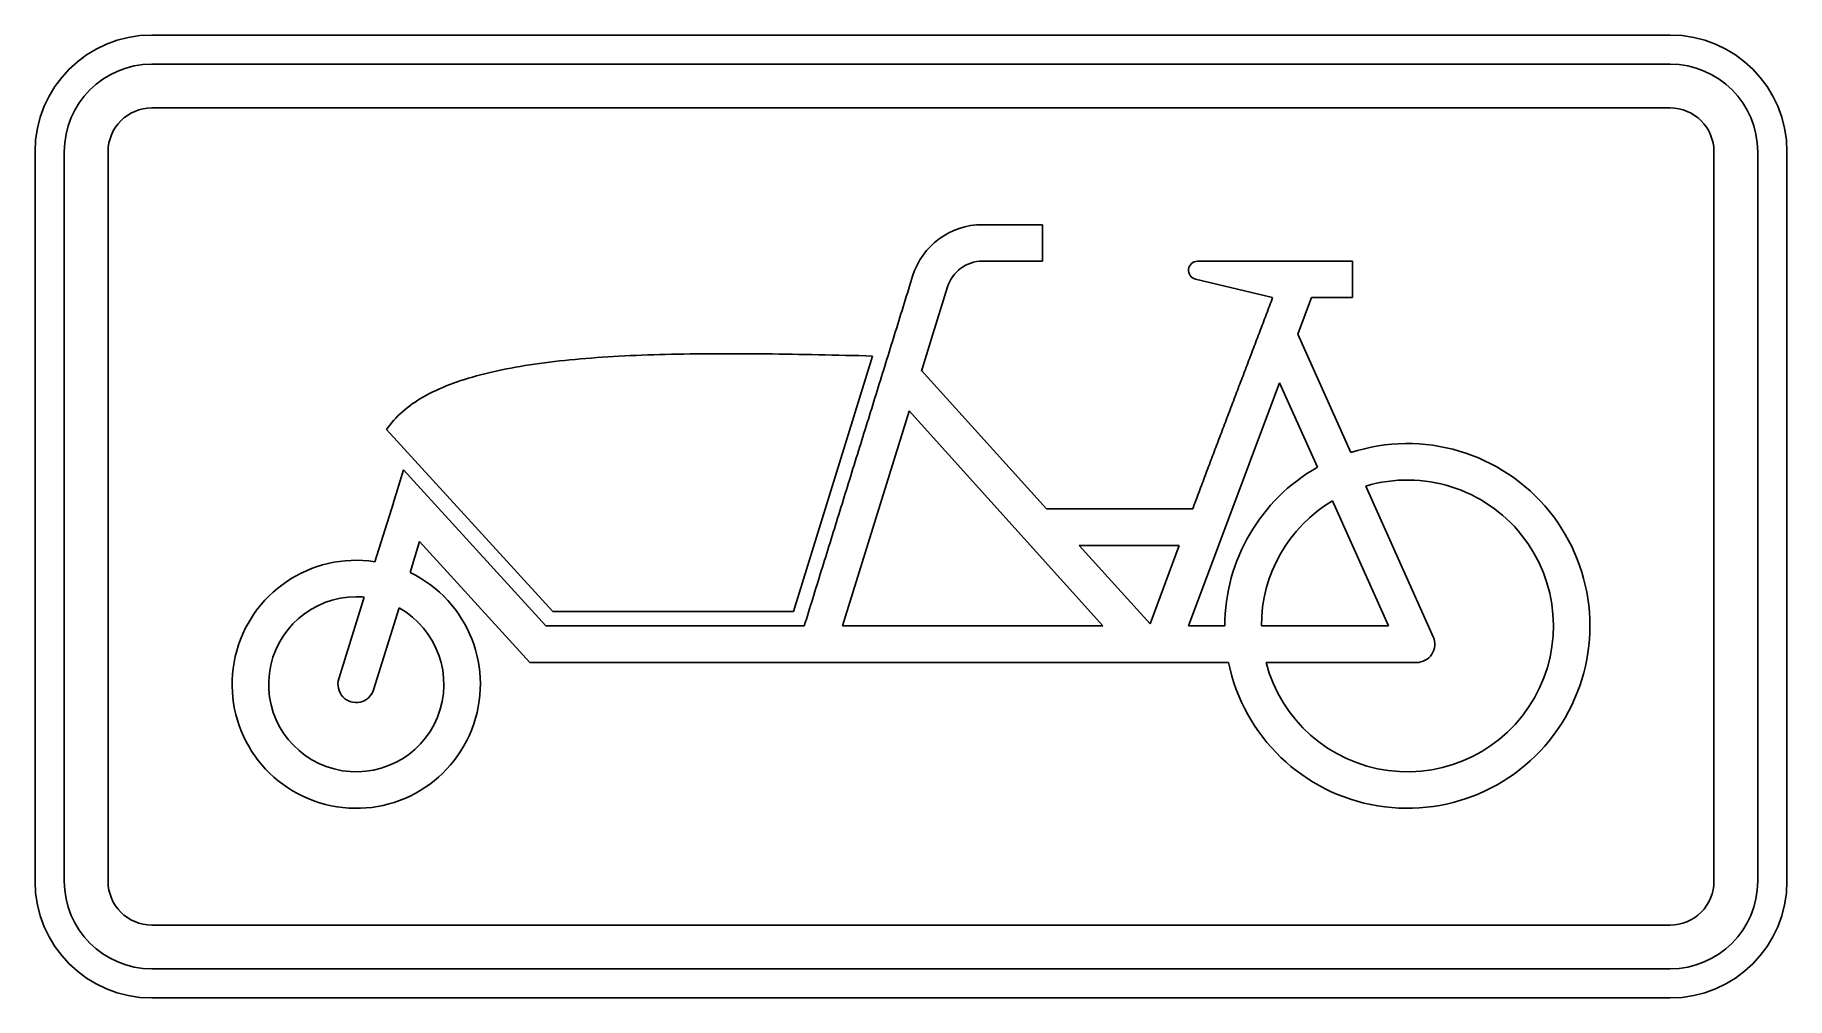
# Model space of a CAD drawing. Extents: x 0 to 600, y 0 to 330.
import ezdxf

# ---------------------------------------------------------------- set-up
doc = ezdxf.new("R2010")
doc.units = 0
doc.header["$LTSCALE"] = 25
doc.linetypes.add('AUSGEZOGEN', pattern=[0])
doc.layers.get('0').update_dxf_attribs({"linetype": 'AUSGEZOGEN'})

msp = doc.modelspace()

# ---------------------------------------------------------------- linework, layer by layer
for p, q in [((40, 330), (560, 330)), ((40, 320), (560, 320)), ((40, 305), (560, 305)), ((0, 40), (0, 290)), ((10, 40), (10, 290)), ((25, 40), (25, 290)), ((575, 290), (575, 40)), ((590, 290), (590, 40)), ((600, 290), (600, 40)), ((324.45, 265), (345, 265)), ((345, 265), (345, 252.5)), ((345, 252.5), (324.45, 252.5)), ((398.15, 252.45), (451.25, 252.5)), ((451.25, 252.5), (451.25, 240)), ((299.85, 245.06), (300.21, 246.23)), ((300.21, 246.23), (300.57, 247.39)), ((300.57, 247.39), (300.57, 247.39)), ((423.84, 240), (397.43, 246.34)), ((298.03, 239.19), (298.4, 240.37)), ((298.4, 240.37), (298.76, 241.54)), ((298.76, 241.54), (299.12, 242.72)), ((299.12, 242.72), (299.49, 243.89)), ((299.49, 243.89), (299.85, 245.06)), ((312.51, 243.7), (307.5, 227.5)), ((296.2, 233.28), (296.57, 234.46)), ((296.57, 234.46), (296.94, 235.65)), ((296.94, 235.65), (297.3, 236.83)), ((297.3, 236.83), (297.67, 238.01)), ((297.67, 238.01), (298.03, 239.19)), ((421.39, 233.48), (421.66, 234.2)), ((421.66, 234.2), (421.93, 234.93)), ((421.93, 234.93), (422.21, 235.65)), ((422.21, 235.65), (422.48, 236.38)), ((422.48, 236.38), (422.75, 237.1)), ((422.75, 237.1), (423.02, 237.83)), ((423.02, 237.83), (423.3, 238.55)), ((423.3, 238.55), (423.57, 239.28)), ((423.57, 239.28), (423.84, 240)), ((437.19, 240), (432.5, 227.5)), ((451.25, 240), (437.19, 240)), ((294.36, 227.33), (294.73, 228.52)), ((294.73, 228.52), (295.1, 229.71)), ((295.1, 229.71), (295.47, 230.9)), ((295.47, 230.9), (295.83, 232.09)), ((295.83, 232.09), (296.2, 233.28)), ((419.2, 227.69), (419.47, 228.41)), ((419.47, 228.41), (419.75, 229.14)), ((419.75, 229.14), (420.02, 229.86)), ((420.02, 229.86), (420.3, 230.58)), ((420.3, 230.58), (420.57, 231.31)), ((420.57, 231.31), (420.84, 232.03)), ((420.84, 232.03), (421.12, 232.76)), ((421.12, 232.76), (421.39, 233.48)), ((292.51, 221.35), (292.88, 222.55)), ((292.88, 222.55), (293.25, 223.74)), ((293.25, 223.74), (293.62, 224.94)), ((293.62, 224.94), (293.99, 226.13)), ((293.99, 226.13), (294.36, 227.33)), ((307.5, 227.5), (303.57, 214.81)), ((417.01, 221.9), (417.28, 222.63)), ((417.28, 222.63), (417.55, 223.35)), ((417.55, 223.35), (417.83, 224.07)), ((417.83, 224.07), (418.1, 224.8)), ((418.1, 224.8), (418.38, 225.52)), ((418.38, 225.52), (418.65, 226.24)), ((418.65, 226.24), (418.93, 226.97)), ((418.93, 226.97), (419.2, 227.69)), ((432.5, 227.5), (450.63, 186.92)), ((164.58, 216.16), (163.01, 215.88)), ((166.18, 216.44), (164.58, 216.16)), ((167.79, 216.71), (166.18, 216.44)), ((169.42, 216.96), (167.79, 216.71)), ((171.08, 217.21), (169.42, 216.96)), ((172.75, 217.45), (171.08, 217.21)), ((174.44, 217.67), (172.75, 217.45)), ((176.15, 217.89), (174.44, 217.67)), ((177.88, 218.1), (176.15, 217.89)), ((179.63, 218.3), (177.88, 218.1)), ((181.4, 218.49), (179.63, 218.3)), ((183.18, 218.67), (181.4, 218.49)), ((184.98, 218.84), (183.18, 218.67)), ((186.8, 219), (184.98, 218.84)), ((188.63, 219.16), (186.8, 219)), ((190.49, 219.31), (188.63, 219.16)), ((192.36, 219.45), (190.49, 219.31)), ((194.24, 219.58), (192.36, 219.45)), ((196.14, 219.7), (194.24, 219.58)), ((198.06, 219.82), (196.14, 219.7)), ((199.99, 219.92), (198.06, 219.82)), ((201.94, 220.03), (199.99, 219.92)), ((203.9, 220.12), (201.94, 220.03)), ((205.87, 220.21), (203.9, 220.12)), ((207.86, 220.29), (205.87, 220.21)), ((209.87, 220.36), (207.86, 220.29)), ((211.89, 220.43), (209.87, 220.36)), ((213.92, 220.49), (211.89, 220.43)), ((215.96, 220.54), (213.92, 220.49)), ((218.02, 220.59), (215.96, 220.54)), ((220.09, 220.64), (218.02, 220.59)), ((222.18, 220.67), (220.09, 220.64)), ((224.27, 220.7), (222.18, 220.67)), ((226.38, 220.73), (224.27, 220.7)), ((228.5, 220.75), (226.38, 220.73)), ((230.63, 220.77), (228.5, 220.75)), ((232.77, 220.78), (230.63, 220.77)), ((234.93, 220.79), (232.77, 220.78)), ((237.09, 220.79), (234.93, 220.79)), ((239.26, 220.79), (237.09, 220.79)), ((241.45, 220.78), (239.26, 220.79)), ((243.64, 220.77), (241.45, 220.78)), ((245.84, 220.75), (243.64, 220.77)), ((248.06, 220.74), (245.84, 220.75)), ((250.28, 220.71), (248.06, 220.74)), ((252.51, 220.69), (250.28, 220.71)), ((254.75, 220.66), (252.51, 220.69)), ((256.99, 220.63), (254.75, 220.66)), ((259.25, 220.59), (256.99, 220.63)), ((261.51, 220.56), (259.25, 220.59)), ((259.74, 132.5), (286.83, 220)), ((263.78, 220.52), (261.51, 220.56)), ((266.06, 220.47), (263.78, 220.52)), ((268.34, 220.43), (266.06, 220.47)), ((270.63, 220.38), (268.34, 220.43)), ((272.93, 220.33), (270.63, 220.38)), ((275.23, 220.28), (272.93, 220.33)), ((277.54, 220.23), (275.23, 220.28)), ((279.86, 220.17), (277.54, 220.23)), ((282.18, 220.12), (279.86, 220.17)), ((284.5, 220.06), (282.18, 220.12)), ((286.83, 220), (284.5, 220.06)), ((290.65, 215.34), (291.02, 216.54)), ((291.02, 216.54), (291.39, 217.74)), ((291.39, 217.74), (291.76, 218.95)), ((291.76, 218.95), (292.14, 220.15)), ((292.14, 220.15), (292.51, 221.35)), ((414.53, 215.4), (414.81, 216.12)), ((414.81, 216.12), (415.08, 216.84)), ((415.08, 216.84), (415.36, 217.57)), ((415.36, 217.57), (415.63, 218.29)), ((415.63, 218.29), (415.91, 219.01)), ((415.91, 219.01), (416.18, 219.74)), ((416.18, 219.74), (416.46, 220.46)), ((416.46, 220.46), (416.73, 221.18)), ((416.73, 221.18), (417.01, 221.9)), ((142.04, 210.21), (140.83, 209.73)), ((143.27, 210.67), (142.04, 210.21)), ((144.53, 211.12), (143.27, 210.67)), ((145.82, 211.56), (144.53, 211.12)), ((147.12, 211.98), (145.82, 211.56)), ((148.45, 212.39), (147.12, 211.98)), ((149.81, 212.8), (148.45, 212.39)), ((151.19, 213.18), (149.81, 212.8)), ((152.59, 213.56), (151.19, 213.18)), ((154.01, 213.93), (152.59, 213.56)), ((155.46, 214.28), (154.01, 213.93)), ((156.92, 214.62), (155.46, 214.28)), ((158.41, 214.95), (156.92, 214.62)), ((159.92, 215.27), (158.41, 214.95)), ((161.45, 215.58), (159.92, 215.27)), ((163.01, 215.88), (161.45, 215.58)), ((288.78, 209.31), (289.15, 210.51)), ((289.15, 210.51), (289.53, 211.72)), ((289.53, 211.72), (289.9, 212.93)), ((289.9, 212.93), (290.27, 214.13)), ((290.27, 214.13), (290.65, 215.34)), ((303.57, 214.81), (303.63, 215)), ((303.63, 215), (346.35, 167.61)), ((395, 127.5), (426.25, 210.84)), ((412.33, 209.62), (412.61, 210.34)), ((412.61, 210.34), (412.88, 211.06)), ((412.88, 211.06), (413.16, 211.79)), ((413.16, 211.79), (413.43, 212.51)), ((413.43, 212.51), (413.71, 213.23)), ((413.71, 213.23), (413.98, 213.95)), ((413.98, 213.95), (414.26, 214.68)), ((414.26, 214.68), (414.53, 215.4)), ((426.25, 210.84), (439.19, 181.88)), ((130.13, 204.22), (129.21, 203.59)), ((131.08, 204.83), (130.13, 204.22)), ((132.06, 205.43), (131.08, 204.83)), ((133.06, 206.02), (132.06, 205.43)), ((134.1, 206.59), (133.06, 206.02)), ((135.15, 207.15), (134.1, 206.59)), ((136.24, 207.69), (135.15, 207.15)), ((137.34, 208.22), (136.24, 207.69)), ((138.48, 208.74), (137.34, 208.22)), ((139.64, 209.24), (138.48, 208.74)), ((140.83, 209.73), (139.64, 209.24)), ((286.9, 203.26), (287.28, 204.47)), ((287.28, 204.47), (287.65, 205.68)), ((287.65, 205.68), (288.03, 206.89)), ((288.03, 206.89), (288.4, 208.1)), ((288.4, 208.1), (288.78, 209.31)), ((410.13, 203.83), (410.41, 204.56)), ((410.41, 204.56), (410.68, 205.28)), ((410.68, 205.28), (410.96, 206)), ((410.96, 206), (411.23, 206.73)), ((411.23, 206.73), (411.51, 207.45)), ((411.51, 207.45), (411.78, 208.17)), ((411.78, 208.17), (412.06, 208.89)), ((412.06, 208.89), (412.33, 209.62)), ((123.56, 198.75), (122.86, 198)), ((124.28, 199.49), (123.56, 198.75)), ((125.03, 200.21), (124.28, 199.49)), ((125.81, 200.92), (125.03, 200.21)), ((126.62, 201.61), (125.81, 200.92)), ((127.45, 202.28), (126.62, 201.61)), ((128.32, 202.94), (127.45, 202.28)), ((129.21, 203.59), (128.32, 202.94)), ((299.33, 201.1), (276.54, 127.5)), ((285.03, 197.19), (285.4, 198.41)), ((285.4, 198.41), (285.78, 199.62)), ((285.78, 199.62), (286.15, 200.83)), ((286.15, 200.83), (286.53, 202.04)), ((286.53, 202.04), (286.9, 203.26)), ((299.36, 201.22), (299.33, 201.1)), ((365.69, 127.5), (299.36, 201.22)), ((407.66, 197.33), (407.93, 198.05)), ((407.93, 198.05), (408.21, 198.77)), ((408.21, 198.77), (408.48, 199.5)), ((408.48, 199.5), (408.76, 200.22)), ((408.76, 200.22), (409.03, 200.94)), ((409.03, 200.94), (409.31, 201.67)), ((409.31, 201.67), (409.58, 202.39)), ((409.58, 202.39), (409.86, 203.11)), ((409.86, 203.11), (410.13, 203.83)), ((120.97, 195.64), (120.4, 194.82)), ((120.4, 194.82), (177.29, 132.5)), ((121.57, 196.44), (120.97, 195.64)), ((122.2, 197.23), (121.57, 196.44)), ((122.86, 198), (122.2, 197.23)), ((283.15, 191.12), (283.52, 192.34)), ((283.52, 192.34), (283.9, 193.55)), ((283.9, 193.55), (284.27, 194.77)), ((284.27, 194.77), (284.65, 195.98)), ((284.65, 195.98), (285.03, 197.19)), ((405.46, 191.54), (405.74, 192.26)), ((405.74, 192.26), (406.01, 192.99)), ((406.01, 192.99), (406.29, 193.71)), ((406.29, 193.71), (406.56, 194.44)), ((406.56, 194.44), (406.83, 195.16)), ((406.83, 195.16), (407.11, 195.88)), ((407.11, 195.88), (407.38, 196.6)), ((407.38, 196.6), (407.66, 197.33)), ((281.26, 185.05), (281.64, 186.26)), ((281.64, 186.26), (282.02, 187.48)), ((282.02, 187.48), (282.39, 188.69)), ((282.39, 188.69), (282.77, 189.91)), ((282.77, 189.91), (283.15, 191.12)), ((403.27, 185.75), (403.55, 186.47)), ((403.55, 186.47), (403.82, 187.2)), ((403.82, 187.2), (404.09, 187.92)), ((404.09, 187.92), (404.37, 188.65)), ((404.37, 188.65), (404.64, 189.37)), ((404.64, 189.37), (404.92, 190.09)), ((404.92, 190.09), (405.19, 190.82)), ((405.19, 190.82), (405.46, 191.54)), ((123.68, 172.81), (126.19, 180.94)), ((126.19, 180.94), (174.99, 127.5)), ((279.38, 178.97), (279.76, 180.19)), ((279.76, 180.19), (280.13, 181.4)), ((280.13, 181.4), (280.51, 182.62)), ((280.51, 182.62), (280.89, 183.83)), ((280.89, 183.83), (281.26, 185.05)), ((401.09, 179.95), (401.37, 180.68)), ((401.37, 180.68), (401.64, 181.4)), ((401.64, 181.4), (401.91, 182.13)), ((401.91, 182.13), (402.18, 182.85)), ((402.18, 182.85), (402.46, 183.58)), ((402.46, 183.58), (402.73, 184.3)), ((402.73, 184.3), (403, 185.03)), ((403, 185.03), (403.27, 185.75)), ((277.5, 172.91), (277.88, 174.12)), ((277.88, 174.12), (278.25, 175.33)), ((278.25, 175.33), (278.63, 176.55)), ((278.63, 176.55), (279.01, 177.76)), ((279.01, 177.76), (279.38, 178.97)), ((398.65, 173.42), (398.92, 174.15)), ((398.92, 174.15), (399.19, 174.87)), ((399.19, 174.87), (399.46, 175.6)), ((399.46, 175.6), (399.74, 176.33)), ((399.74, 176.33), (400.01, 177.05)), ((400.01, 177.05), (400.28, 177.78)), ((400.28, 177.78), (400.55, 178.5)), ((400.55, 178.5), (400.82, 179.23)), ((400.82, 179.23), (401.09, 179.95)), ((478.86, 123.81), (455.75, 175.43)), ((116.41, 149.51), (122.72, 169.74)), ((122.72, 169.74), (122.77, 169.89)), ((122.77, 169.89), (123.68, 172.81)), ((275.63, 166.85), (276, 168.06)), ((276, 168.06), (276.38, 169.27)), ((276.38, 169.27), (276.75, 170.48)), ((276.75, 170.48), (277.13, 171.69)), ((277.13, 171.69), (277.5, 172.91)), ((396.49, 167.61), (396.76, 168.34)), ((396.76, 168.34), (397.03, 169.06)), ((397.03, 169.06), (397.3, 169.79)), ((397.3, 169.79), (397.57, 170.52)), ((397.57, 170.52), (397.84, 171.24)), ((397.84, 171.24), (398.11, 171.97)), ((398.11, 171.97), (398.38, 172.7)), ((398.38, 172.7), (398.65, 173.42)), ((444.32, 170.4), (463.49, 127.5)), ((273.76, 160.81), (274.13, 162.02)), ((274.13, 162.02), (274.5, 163.22)), ((274.5, 163.22), (274.88, 164.43)), ((274.88, 164.43), (275.25, 165.64)), ((275.25, 165.64), (275.63, 166.85)), ((346.35, 167.61), (396.49, 167.61)), ((131.68, 156.41), (128.43, 145.8)), ((169.51, 115), (131.68, 156.41)), ((272.26, 155.99), (272.64, 157.19)), ((272.64, 157.19), (273.01, 158.4)), ((273.01, 158.4), (273.38, 159.6)), ((273.38, 159.6), (273.76, 160.81)), ((270.41, 149.99), (270.78, 151.19)), ((270.78, 151.19), (271.15, 152.39)), ((271.15, 152.39), (271.52, 153.59)), ((271.52, 153.59), (271.89, 154.79)), ((271.89, 154.79), (272.26, 155.99)), ((357.62, 155.11), (381.9, 128.17)), ((391.87, 155.11), (357.62, 155.11)), ((381.9, 128.17), (391.87, 155.11)), ((268.19, 142.83), (268.56, 144.02)), ((268.56, 144.02), (268.93, 145.21)), ((268.93, 145.21), (269.29, 146.4)), ((269.29, 146.4), (269.66, 147.6)), ((269.66, 147.6), (270.03, 148.79)), ((270.03, 148.79), (270.41, 149.99)), ((266.35, 136.9), (266.72, 138.08)), ((266.72, 138.08), (267.08, 139.27)), ((267.08, 139.27), (267.45, 140.45)), ((267.45, 140.45), (267.82, 141.64)), ((267.82, 141.64), (268.19, 142.83)), ((112.68, 137.38), (104.03, 109.35)), ((115.97, 105.65), (124.67, 133.67)), ((177.29, 132.5), (259.74, 132.5)), ((264.53, 131.01), (264.89, 132.19)), ((264.89, 132.19), (265.26, 133.36)), ((265.26, 133.36), (265.62, 134.54)), ((265.62, 134.54), (265.99, 135.72)), ((265.99, 135.72), (266.35, 136.9)), ((174.99, 127.5), (263.44, 127.5)), ((263.44, 127.5), (263.8, 128.67)), ((263.8, 128.67), (264.17, 129.84)), ((264.17, 129.84), (264.53, 131.01)), ((276.54, 127.5), (365.69, 127.5)), ((407.5, 127.5), (395, 127.5)), ((463.49, 127.5), (420, 127.5)), ((390.74, 115), (169.51, 115)), ((408.76, 115), (390.74, 115)), ((390.74, 115), (390.74, 115)), ((421.59, 115), (473.1, 114.95)), ((421.59, 115), (421.59, 115)), ((560, 25), (40, 25)), ((560, 10), (40, 10)), ((560, 0), (40, 0))]:
    msp.add_line(p, q)
for centre, radius, start, end in [((40, 290), 40, 90, 180), ((560, 290), 40, 0, 90), ((40, 290), 30, 90, 180), ((560, 290), 30, 0, 90), ((40, 290), 15, 90, 180), ((560, 290), 15, 0.005, 90), ((324.45, 240), 25, 90, 162.8), ((324.45, 240), 12.5, 90, 162.795), ((398.15, 249.35), 3.1, 89.995, 256.52), ((470, 127.5), 62.5, 191.54, 468.055), ((470, 127.5), 62.5, 119.535, 180), ((470, 127.5), 50, 194.48, 466.555), ((470, 127.5), 50, 120.9, 180), ((110, 107.5), 42.5, 81.325, 424.305), ((110, 107.5), 30, 90, 420.725), ((110, 107.5), 30, 84.88, 90), ((473.1, 121.25), 6.3, 270, 383.955), ((110, 107.5), 6.25, 162.775, 342.795), ((40, 40), 40, 180, 270), ((40, 40), 30, 180, 270), ((40, 40), 15, 180, 270), ((560, 40), 40, 270, 360), ((560, 40), 30, 270, 360), ((560, 40), 15, 269.995, 360)]:
    msp.add_arc(centre, radius, start, end)

doc.saveas('drawing.dxf')
